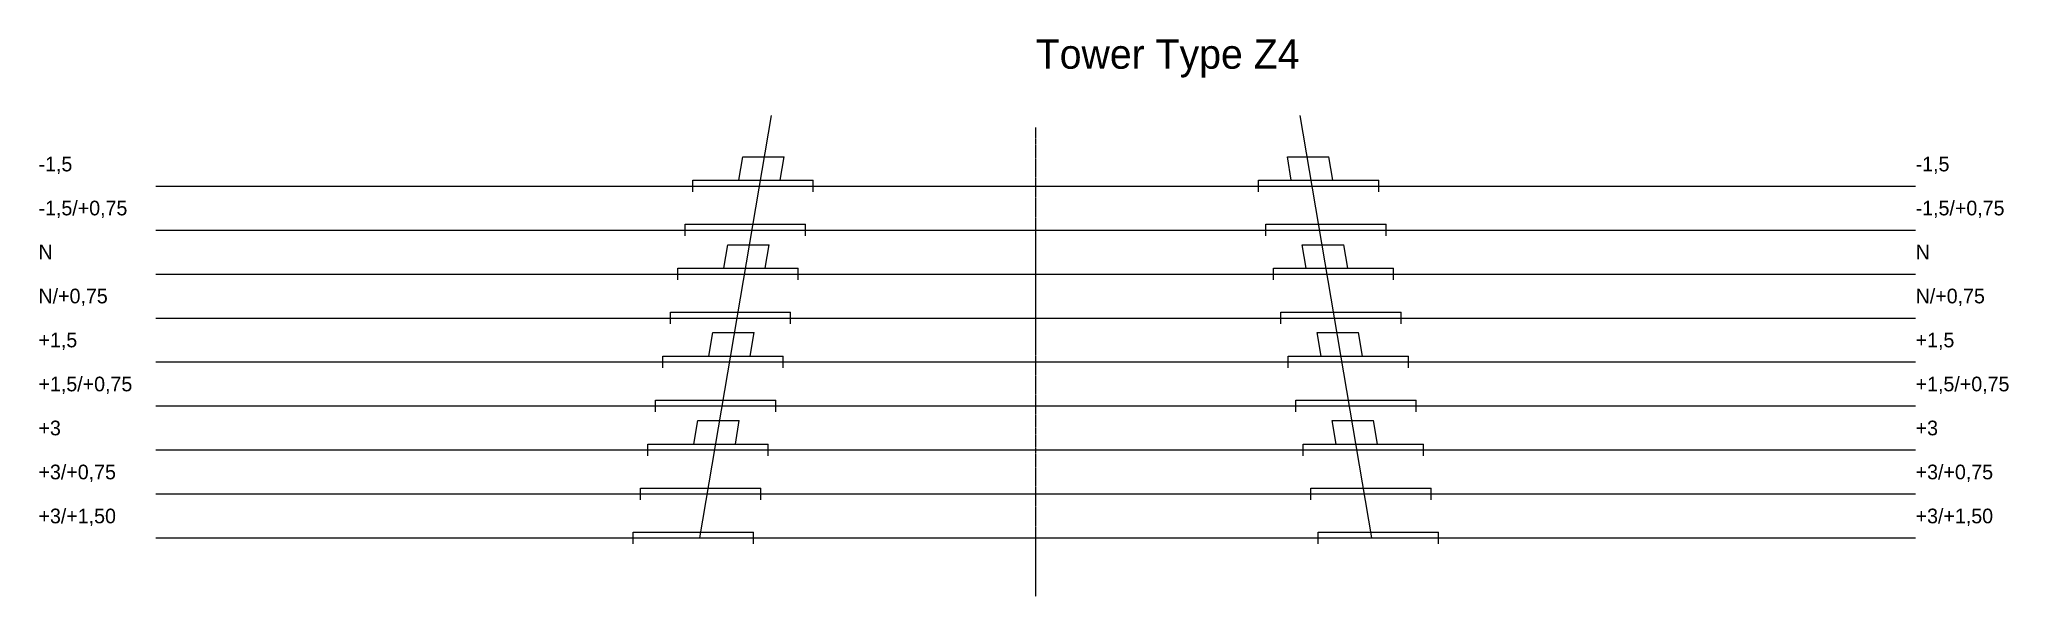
# Model space of a CAD drawing. Header units: metres. Extents: x -16985 to 16585, y -5500 to 4000.
import ezdxf

# ---------------------------------------------------------------- set-up
doc = ezdxf.new("R2010")
doc.units = ezdxf.units.M
doc.linetypes.add('CENTER', pattern=[5.08, 3.175, -0.635, 0.635, -0.635])
for name, color, linetype in [('ANGLED_LINES', 4, 'Continuous'), ('ANNOTATIONS', 2, 'Continuous'), ('BASE_VARIANTS', 7, 'Continuous'), ('CENTERLINE', 3, 'Continuous'), ('OFFSET_VARIANTS', 1, 'Continuous')]:
    doc.layers.add(name, color=color, linetype=linetype)

msp = doc.modelspace()

# ---------------------------------------------------------------- linework, layer by layer
at = {"layer": 'ANGLED_LINES'}
for p, q in [((-5728, -4500), (-4506, 2700)), ((5728, -4500), (4506, 2700))]:
    msp.add_line(p, q, dxfattribs=at)
at = {"layer": 'BASE_VARIANTS'}
for p, q in [((-5063, 1600), (-4995, 2000)), ((-4995, 2000), (-4289, 2000)), ((-4357, 1600), (-4289, 2000)), ((4357, 1600), (4289, 2000)), ((4289, 2000), (4995, 2000)), ((5063, 1600), (4995, 2000)), ((-15000, 1500), (15000, 1500)), ((-5847, 1400), (-5847, 1600)), ((-5847, 1600), (-3796, 1600)), ((-3796, 1400), (-3796, 1600)), ((3796, 1400), (3796, 1600)), ((3796, 1600), (5847, 1600)), ((5847, 1400), (5847, 1600)), ((-5318, 100), (-5250, 500)), ((-5250, 500), (-4544, 500)), ((-4612, 100), (-4544, 500)), ((4612, 100), (4544, 500)), ((4544, 500), (5250, 500)), ((5318, 100), (5250, 500)), ((-15000, 0), (15000, 0)), ((-6101, -100), (-6101, 100)), ((-6101, 100), (-4051, 100)), ((-4051, -100), (-4051, 100)), ((4051, -100), (4051, 100)), ((4051, 100), (6101, 100)), ((6101, -100), (6101, 100)), ((-5572, -1400), (-5504, -1000)), ((-5504, -1000), (-4798, -1000)), ((-4866, -1400), (-4798, -1000)), ((4866, -1400), (4798, -1000)), ((4798, -1000), (5504, -1000)), ((5572, -1400), (5504, -1000)), ((-15000, -1500), (15000, -1500)), ((-6356, -1600), (-6356, -1400)), ((-6356, -1400), (-4305, -1400)), ((-4305, -1600), (-4305, -1400)), ((4305, -1600), (4305, -1400)), ((4305, -1400), (6356, -1400)), ((6356, -1600), (6356, -1400)), ((-5827, -2900), (-5759, -2500)), ((-5759, -2500), (-5053, -2500)), ((-5121, -2900), (-5053, -2500)), ((5121, -2900), (5053, -2500)), ((5053, -2500), (5759, -2500)), ((5827, -2900), (5759, -2500)), ((-15000, -3000), (15000, -3000)), ((-6610, -3100), (-6610, -2900)), ((-6610, -2900), (-4560, -2900)), ((-4560, -3100), (-4560, -2900)), ((4560, -3100), (4560, -2900)), ((4560, -2900), (6610, -2900)), ((6610, -3100), (6610, -2900))]:
    msp.add_line(p, q, dxfattribs=at)
at = {"layer": 'CENTERLINE', "linetype": 'CENTER'}
msp.add_line((0, -5500), (0, 2500), dxfattribs=at)
at = {"layer": 'OFFSET_VARIANTS'}
for p, q in [((-15000, 750), (15000, 750)), ((-5974, 650), (-5974, 850)), ((-5974, 850), (-3924, 850)), ((-3924, 650), (-3924, 850)), ((3924, 650), (3924, 850)), ((3924, 850), (5974, 850)), ((5974, 650), (5974, 850)), ((-6228, -850), (-6228, -650)), ((-6228, -650), (-4178, -650)), ((-4178, -850), (-4178, -650)), ((4178, -850), (4178, -650)), ((4178, -650), (6228, -650)), ((6228, -850), (6228, -650)), ((-15000, -750), (15000, -750)), ((-15000, -2250), (15000, -2250)), ((-6483, -2350), (-6483, -2150)), ((-6483, -2150), (-4433, -2150)), ((-4433, -2350), (-4433, -2150)), ((4433, -2350), (4433, -2150)), ((4433, -2150), (6483, -2150)), ((6483, -2350), (6483, -2150)), ((-6738, -3850), (-6738, -3650)), ((-6738, -3650), (-4687, -3650)), ((-4687, -3850), (-4687, -3650)), ((4687, -3850), (4687, -3650)), ((4687, -3650), (6738, -3650)), ((6738, -3850), (6738, -3650)), ((-15000, -3750), (15000, -3750)), ((-15000, -4500), (15000, -4500)), ((-6865, -4600), (-6865, -4400)), ((-6865, -4400), (-4814, -4400)), ((-4814, -4600), (-4814, -4400)), ((4814, -4600), (4814, -4400)), ((4814, -4400), (6865, -4400)), ((6865, -4600), (6865, -4400))]:
    msp.add_line(p, q, dxfattribs=at)

# ---------------------------------------------------------------- texts
at = {"layer": 'ANNOTATIONS'}
for s, height, p in [('Tower Type Z4', 500, (0, 3500)), ('-1,5', 250, (-17000, 1750)), ('-1,5', 250, (15000, 1750)), ('-1,5/+0,75', 250, (-17000, 1000)), ('-1,5/+0,75', 250, (15000, 1000)), ('N', 250, (-17000, 250)), ('N', 250, (15000, 250)), ('N/+0,75', 250, (-17000, -500)), ('N/+0,75', 250, (15000, -500)), ('+1,5', 250, (-17000, -1250)), ('+1,5', 250, (15000, -1250)), ('+1,5/+0,75', 250, (-17000, -2000)), ('+1,5/+0,75', 250, (15000, -2000)), ('+3', 250, (-17000, -2750)), ('+3', 250, (15000, -2750)), ('+3/+0,75', 250, (-17000, -3500)), ('+3/+0,75', 250, (15000, -3500)), ('+3/+1,50', 250, (-17000, -4250)), ('+3/+1,50', 250, (15000, -4250))]:
    msp.add_text(s, height=height, dxfattribs=at).set_placement(p)

doc.saveas('drawing.dxf')
